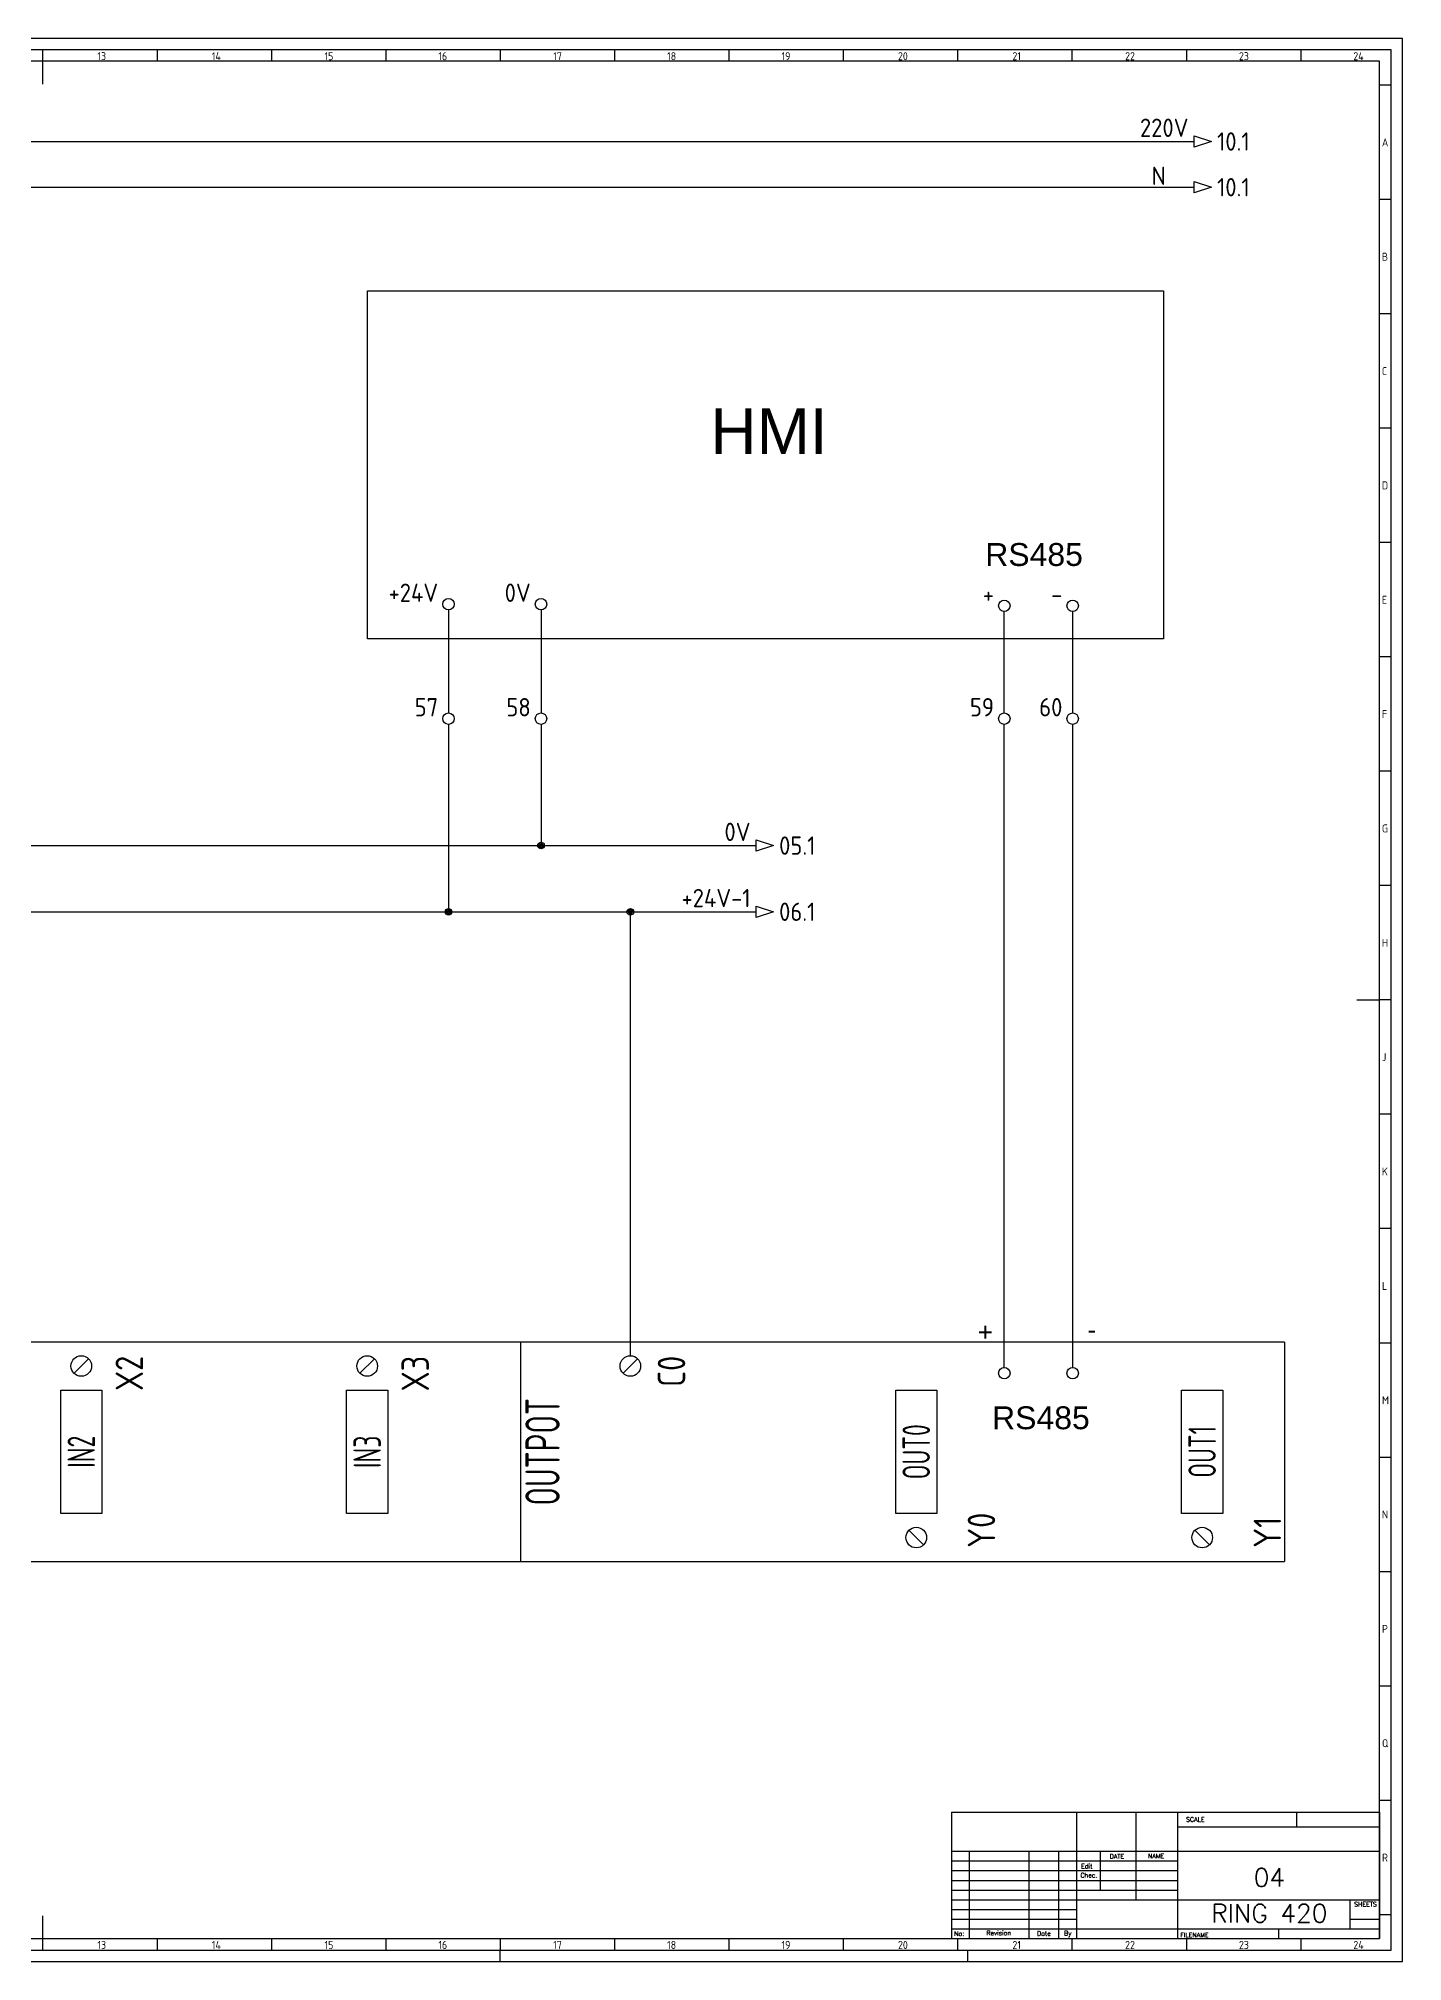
# Model space of a CAD drawing. Header units: millimetres. Extents: x 0 to 1189, y 5 to 846.
# Drawn here: x 593 to 1189, y 5 to 846 of the extents above; entities that cross this region are included whole.
import ezdxf
from ezdxf.enums import TextEntityAlignment as Align

# ---------------------------------------------------------------- set-up
doc = ezdxf.new("R2010")
doc.units = ezdxf.units.MM
doc.header["$LTSCALE"] = 12
for name, color, linetype in [('025', 1, 'Continuous'), ('035', 5, 'Continuous'), ('07', 7, 'Continuous'), ('MISC', 2, 'Continuous'), ('RED_2.5mm^2', 1, 'Continuous'), ('SYMS', 7, 'Continuous'), ('TAGS', 51, 'Continuous'), ('TERMS', 4, 'Continuous'), ('WIREREF', 61, 'Continuous'), ('XREF', 7, 'Continuous')]:
    doc.layers.add(name, color=color, linetype=linetype)
doc.styles.add('ISO Proportional', font='isocp.shx')
doc.styles.add('WD', font='romans.shx')
doc.styles.add('WD_IEC', font='isocp2.shx', dxfattribs={"width": 0.9, "height": 4})

# ---------------------------------------------------------------- blocks, each defined once
blk = doc.blocks.new('IEC_border_a0')
at = {"layer": '035', "color": 0}
for p, q in [((1189, 841), (0, 841)), ((594.5, 836), (594.5, 831)), ((644.5, 836), (644.5, 831)), ((694.5, 836), (694.5, 831)), ((744.5, 836), (744.5, 831)), ((794.5, 836), (794.5, 831)), ((844.5, 836), (844.5, 831)), ((894.5, 836), (894.5, 831)), ((944.5, 836), (944.5, 831)), ((994.5, 836), (994.5, 831)), ((1044.5, 836), (1044.5, 831)), ((1094.5, 836), (1094.5, 831)), ((1144.5, 836), (1144.5, 831)), ((1189, 0), (1189, 841)), ((1183.97, 820.54), (1178.98, 820.54)), ((1183.97, 770.54), (1178.98, 770.54)), ((1183.97, 720.54), (1178.98, 720.54)), ((1183.97, 670.54), (1178.98, 670.54)), ((1183.97, 620.54), (1178.98, 620.54)), ((1183.98, 570.5), (1179, 570.5)), ((1183.98, 520.5), (1178.98, 520.5)), ((1183.98, 470.5), (1179, 470.5)), ((1183.98, 420.5), (1179, 420.5)), ((1183.98, 420.5), (1179, 420.5)), ((1183.98, 370.5), (1179, 370.5)), ((1183.98, 320.5), (1179, 320.5)), ((1184, 270.46), (1179.02, 270.46)), ((1184, 270.46), (1179.02, 270.46)), ((1184, 220.46), (1179.02, 220.46)), ((1184, 170.46), (1179.02, 170.46)), ((1184, 120.46), (1179.02, 120.46)), ((1184, 70.46), (1179.02, 70.46)), ((1184.02, 20.42), (1179.03, 20.42)), ((594.5, 10), (594.5, 5)), ((644.5, 10), (644.5, 5)), ((694.5, 10), (694.5, 5)), ((744.5, 10), (744.5, 5)), ((744.5, 10), (744.5, 5)), ((794.5, 10), (794.5, 5)), ((844.5, 10), (844.5, 5)), ((894.5, 10), (894.5, 5)), ((944.5, 10), (944.5, 5)), ((994.5, 10), (994.5, 5)), ((1044.5, 10), (1044.5, 5)), ((1094.5, 10), (1094.5, 5)), ((1144.5, 10), (1144.5, 5)), ((0, 0), (1189, 0)), ((794.5, 0), (794.5, 5)), ((999, 0), (999, 5))]:
    blk.add_line(p, q, dxfattribs=at)
blk.add_lwpolyline([(10, 10), (1179, 10), (1179, 831), (10, 831)], close=True, dxfattribs=at)
at = {"layer": '07', "color": 0}
for p, q in [((594.5, 831), (594.5, 821)), ((1169, 420.5), (1179, 420.5)), ((594.5, 20), (594.5, 10))]:
    blk.add_line(p, q, dxfattribs=at)
blk.add_lwpolyline([(5, 5), (1184, 5), (1184, 836), (5, 836)], close=True, dxfattribs=at)
at = {"layer": '035', "color": 0, "style": 'ISO Proportional'}
for s, p in [('13', (618.42, 831.5)), ('14', (668.46, 831.5)), ('15', (717.72, 831.5)), ('16', (767.49, 831.5)), ('17', (817.72, 831.5)), ('18', (867.49, 831.5)), ('19', (917.49, 831.5)), ('20', (968.42, 831.5)), ('21', (1018.46, 831.5)), ('22', (1067.72, 831.5)), ('23', (1117.49, 831.5)), ('24', (1167.49, 831.5)), ('A', (1179.98, 793.79)), ('B', (1179.98, 743.79)), ('C', (1179.98, 693.79)), ('D', (1179.98, 643.79)), ('E', (1180, 593.75)), ('F', (1180, 543.75)), ('G', (1180, 493.75)), ('H', (1180, 443.75)), ('J', (1180, 393.75)), ('K', (1180, 343.75)), ('L', (1180.02, 293.72)), ('M', (1180.02, 243.72)), ('N', (1180.02, 193.72)), ('P', (1180.02, 143.72)), ('Q', (1180.02, 93.72)), ('R', (1180.03, 43.68)), ('13', (618.42, 5.5)), ('14', (668.46, 5.5)), ('15', (717.72, 5.5)), ('16', (767.49, 5.5)), ('17', (817.72, 5.5)), ('18', (867.49, 5.5)), ('19', (917.49, 5.5)), ('20', (968.42, 5.5)), ('21', (1018.46, 5.5)), ('22', (1067.72, 5.5)), ('23', (1117.49, 5.5)), ('24', (1167.49, 5.5))]:
    blk.add_text(s, height=3.5, dxfattribs=at).set_placement(p)
blk = doc.blocks.new('IEC_tblock_a0')
at = {"layer": '035'}
for p, q in [((-106.6, 55.25), (-106.6, 17)), ((-36.4, 55.25), (-36.4, 48.88)), ((-88.4, 48.88), (0, 48.88)), ((-187.2, 34), (-88.4, 34)), ((-179.4, 38.25), (-179.4, 0)), ((-153.4, 38.25), (-153.4, 0)), ((-140.4, 38.25), (-140.4, 0)), ((-122.2, 38.25), (-122.2, 21.25)), ((-187.2, 29.75), (-88.4, 29.75)), ((-187.2, 25.5), (-88.4, 25.5)), ((-187.2, 21.25), (-88.4, 21.25)), ((-187.2, 17), (-132.6, 17)), ((-187.2, 12.75), (-132.6, 12.75)), ((-187.2, 8.5), (-132.6, 8.5)), ((-13, 8.5), (0, 8.5)), ((-187.2, 4.25), (0, 4.25)), ((-44.2, 4.25), (-44.2, 0))]:
    blk.add_line(p, q, dxfattribs=at)
at = {"layer": '07'}
for p, q in [((-187.2, 55.25), (0, 55.25)), ((-187.2, 55.25), (-187.2, 0)), ((-132.6, 55.25), (-132.6, 0)), ((-88.4, 55.25), (-88.4, 0)), ((0, 55.25), (0, 0)), ((-187.2, 38.25), (0, 38.25)), ((-132.6, 17), (0, 17)), ((-13, 17), (-13, 4.25)), ((-187.2, 0), (0, 0))]:
    blk.add_line(p, q, dxfattribs=at)
at = {"style": 'WD'}
for tag, p in [('SCALE', (-69.88, 51.07)), ('SH', (-8.74, 10.06)), ('FILENAME', (-68.15, 0.8))]:
    blk.add_attdef(tag, p, '', height=2, dxfattribs=at)
for tag, height, p in [('PROJDESC', 5, (-45.9, 29.2)), ('CKDATE', 2, (-114.85, 26.58)), ('EDDATE', 2, (-114.97, 30.8)), ('CKBY', 2, (-97.88, 26.3)), ('EDBY', 2, (-98.02, 30.86)), ('DWGDESC', 5, (-44.85, 19.72)), ('DWGNO', 3.5, (-48.54, 9.46))]:
    blk.add_attdef(tag, text='', height=height, dxfattribs=at).set_placement(p, align=Align.CENTER)
at = {"style": 'WD', "flags": 1}
blk.add_attdef('WD_TB', (-120.95, 11.91), '', height=2, dxfattribs=at)
at = {"layer": '025', "style": 'WD'}
for s, p in [('SCALE', (-80.57, 51.13)), ('NAME', (-97.74, 35.14)), ('No:', (-183.81, 1.19)), ('Revision', (-166.53, 1.47)), ('Date', (-146.79, 1.28)), ('By', (-136.33, 1.37))]:
    blk.add_text(s, height=2, dxfattribs=at).set_placement(p, align=Align.CENTER)
for s, p in [('DATE', (-118, 35)), ('Chec.', (-130.82, 26.72)), ('Edit', (-130.55, 30.72)), ('SHEETS', (-11.17, 14.05)), ('FILENAME', (-87.18, 0.61))]:
    blk.add_text(s, height=2, dxfattribs=at).set_placement(p)
blk = doc.blocks.new('PLCIO_F85')
blk.add_line((517.04, 48), (517.04, -48))
at = {"layer": 'SYMS'}
for p, q in [((-48, 48), (-48, -48)), ((517.04, 48), (-48, 48)), ((-3.18, 34.32), (3.18, 40.68)), ((71.82, 34.32), (78.18, 40.68)), ((196.82, 34.32), (203.18, 40.68)), ((321.82, 34.32), (328.18, 40.68)), ((446.82, 34.32), (453.18, 40.68)), ((-9, -27), (-9, 27)), ((-9, 27), (9, 27)), ((9, 27), (9, -27)), ((66, -27), (66, 27)), ((66, 27), (84, 27)), ((84, 27), (84, -27)), ((191, -27), (191, 27)), ((191, 27), (209, 27)), ((209, 27), (209, -27)), ((316, -27), (316, 27)), ((316, 27), (334, 27)), ((334, 27), (334, -27)), ((441, -27), (441, 27)), ((441, 27), (459, 27)), ((459, 27), (459, -27)), ((9, -27), (-9, -27)), ((84, -27), (66, -27)), ((209, -27), (191, -27)), ((334, -27), (316, -27)), ((459, -27), (441, -27)), ((-48, -48), (517.04, -48))]:
    blk.add_line(p, q, dxfattribs=at)
for centre in [(0, 37.5), (75, 37.5), (200, 37.5), (325, 37.5), (450, 37.5)]:
    blk.add_circle(centre, 4.5, dxfattribs=at)
at = {"layer": 'SYMS', "style": 'WD_IEC', "width": 0.9}
for tag, p in [('TERMDESC02', (81.25, 60)), ('TERMDESC03', (206.25, 60)), ('TERMDESC04', (331.25, 60)), ('TERMDESC05', (456.25, 60)), ('TERMDESC01', (6.25, 60))]:
    blk.add_attdef(tag, text='', height=12, rotation=90, dxfattribs=at).set_placement(p, align=Align.TOP_LEFT)
at = {"layer": 'SYMS', "style": 'WD_IEC', "width": 0.9, "flags": 1}
for tag, p in [('X2TERM01', (0, 42)), ('X2TERM02', (75, 42)), ('X2TERM03', (200, 42)), ('X2TERM04', (325, 42)), ('X2TERM05', (450, 42))]:
    blk.add_attdef(tag, text='', height=1.92, rotation=90, dxfattribs=at).set_placement(p, align=Align.RIGHT)
at = {"layer": 'SYMS', "style": 'WD_IEC', "width": 0.9}
for tag, p in [('TERM01', (15, 42)), ('TERM02', (90, 42)), ('TERM03', (215, 42)), ('TERM04', (340, 42)), ('TERM05', (465, 42))]:
    blk.add_attdef(tag, text='', height=12, rotation=90, dxfattribs=at).set_placement(p, align=Align.TOP_RIGHT)
at = {"layer": 'SYMS', "style": 'WD_IEC'}
for tag, width, p in [('LINE1', 0.9, (-87, 0)), ('LINE2', 0.9, (-69, 0)), ('DESC', 0.9, (-50.84, 0)), ('INST', 0.8, (-159, 0)), ('LOC', 0.8, (-141, 0)), ('MFG', 0.8, (-123, 0)), ('CAT', 0.8, (-105, 0)), ('TAG', 0.9, (-30.87, 0))]:
    blk.add_attdef(tag, text='', height=15, rotation=90, dxfattribs=dict(at, width=width)).set_placement(p, align=Align.CENTER)
at = {"layer": 'SYMS', "style": 'WD_IEC', "width": 0.7}
for tag, p in [('TAGA02', (75, 0)), ('TAGA03', (200, 0)), ('TAGA04', (325, 0)), ('TAGA05', (450, 0)), ('TAGA01', (0, 0))]:
    blk.add_attdef(tag, text='', height=12, rotation=90, dxfattribs=at).set_placement(p, align=Align.MIDDLE_CENTER)
at = {"layer": 'SYMS', "linetype": 'Continuous', "style": 'WD_IEC', "width": 0.9, "flags": 9}
blk.add_attdef('ASSYCODE', text='', height=1.92, rotation=90, dxfattribs=at).set_placement((-102.85, -22.08), align=Align.CENTER)
at = {"layer": 'SYMS', "style": 'WD_IEC', "width": 0.9}
for tag, p in [('DESCA01', (-9, -111)), ('DESCB01', (9, -111)), ('DESCC01', (27, -111)), ('DESCD01', (45, -111)), ('DESCE01', (63, -111)), ('DESCA02', (66, -111)), ('DESCB02', (84, -111)), ('DESCC02', (102, -111)), ('DESCD02', (120, -111)), ('DESCE02', (138, -111)), ('DESCA03', (191, -111)), ('DESCB03', (209, -111)), ('DESCC03', (227, -111)), ('DESCD03', (245, -111)), ('DESCE03', (263, -111)), ('DESCA04', (316, -111)), ('DESCB04', (334, -111)), ('DESCC04', (352, -111)), ('DESCD04', (370, -111)), ('DESCE04', (388, -111)), ('DESCA05', (441, -111)), ('DESCB05', (459, -111)), ('DESCC05', (477, -111)), ('DESCD05', (495, -111)), ('DESCE05', (513, -111))]:
    blk.add_attdef(tag, text='', height=15, rotation=90, dxfattribs=at).set_placement(p, align=Align.RIGHT)
blk = doc.blocks.new('PLCIO_22FA')
blk.add_line((286, 48), (286, -48))
at = {"layer": 'SYMS'}
for p, q in [((-48, 48), (-48, -48)), ((286, 48), (-48, 48)), ((-3.18, 34.32), (3.18, 40.68)), ((116, -27), (116, 27)), ((116, 27), (134, 27)), ((134, 27), (134, -27)), ((241, -27), (241, 27)), ((241, 27), (259, 27)), ((259, 27), (259, -27)), ((134, -27), (116, -27)), ((259, -27), (241, -27)), ((121.82, -34.32), (128.18, -40.68)), ((246.82, -34.32), (253.18, -40.68)), ((-48, -48), (286, -48))]:
    blk.add_line(p, q, dxfattribs=at)
for centre in [(0, 37.5), (125, -37.5), (250, -37.5)]:
    blk.add_circle(centre, 4.5, dxfattribs=at)
at = {"layer": 'SYMS', "style": 'WD_IEC', "width": 0.9}
for tag, p in [('TERMDESC01', (6, 60)), ('TERM02', (147.5, -42)), ('TERM03', (272.5, -42))]:
    blk.add_attdef(tag, text='', height=12, rotation=90, dxfattribs=at).set_placement(p, align=Align.TOP_LEFT)
for tag, p in [('DESCA02', (116, 66)), ('DESCB02', (134, 66)), ('DESCC02', (152, 66)), ('DESCD02', (170, 66)), ('DESCE02', (188, 66)), ('DESCA03', (241, 66)), ('DESCB03', (259, 66)), ('DESCC03', (277, 66)), ('DESCD03', (295, 66)), ('DESCE03', (313, 66))]:
    blk.add_attdef(tag, p, '', height=15, rotation=90, dxfattribs=at)
at = {"layer": 'SYMS', "style": 'WD_IEC', "width": 0.9, "flags": 1}
for tag, p in [('X2TERM01', (0, 42)), ('X8TERM02', (125, -42)), ('X8TERM03', (250, -42))]:
    blk.add_attdef(tag, text='', height=1.92, rotation=90, dxfattribs=at).set_placement(p, align=Align.RIGHT)
at = {"layer": 'SYMS', "style": 'WD_IEC', "width": 0.9}
for tag, p in [('TERM01', (12, 42)), ('TERMDESC02', (131, -60)), ('TERMDESC03', (256, -60))]:
    blk.add_attdef(tag, text='', height=12, rotation=90, dxfattribs=at).set_placement(p, align=Align.TOP_RIGHT)
at = {"layer": 'SYMS', "style": 'WD_IEC'}
for tag, width, p in [('LINE1', 0.9, (-87, 0)), ('LINE2', 0.9, (-69, 0)), ('DESC', 0.9, (-50.84, 0)), ('INST', 0.8, (-159, 0)), ('LOC', 0.8, (-141, 0)), ('MFG', 0.8, (-123, 0)), ('CAT', 0.8, (-105, 0)), ('TAG', 0.7, (-30.87, 0))]:
    blk.add_attdef(tag, text='', height=15, rotation=90, dxfattribs=dict(at, width=width)).set_placement(p, align=Align.CENTER)
at = {"layer": 'SYMS', "style": 'WD_IEC', "width": 0.7}
for tag, p in [('TAGA02', (125, 0)), ('TAGA03', (250, 0))]:
    blk.add_attdef(tag, text='', height=12, rotation=90, dxfattribs=at).set_placement(p, align=Align.MIDDLE_CENTER)
at = {"layer": 'SYMS', "linetype": 'Continuous', "style": 'WD_IEC', "width": 0.9, "flags": 9}
blk.add_attdef('ASSYCODE', text='', height=1.92, rotation=90, dxfattribs=at).set_placement((-102.85, -22.08), align=Align.CENTER)
blk = doc.blocks.new('HA1S1')
blk.add_lwpolyline([(0, 1.25), (3.75, 0), (0, -1.25)], close=True)
at = {"style": 'WD_IEC'}
for tag, height, flags, p in [('WIRENO', 2.5, 8, (-1.25, 1)), ('SIGCODE', 1, 1, (5, 1.8))]:
    blk.add_attdef(tag, text='', height=height, dxfattribs=dict(at, flags=flags)).set_placement(p, align=Align.RIGHT)
at = {"style": 'WD_IEC', "flags": 1}
blk.add_attdef('X4TERM01', (0, 0), '', height=0.32, dxfattribs=at)
at = {"style": 'WD_IEC'}
blk.add_attdef('XREF', text='', height=2.5, dxfattribs=at).set_placement((5, 0), align=Align.MIDDLE_LEFT)
blk.add_attdef('DESC1', text='', height=2.5, dxfattribs=at).set_placement((-1.25, -1), align=Align.TOP_RIGHT)
blk = doc.blocks.new('WDDOT')
for radius in [0.72, 0.449, 0.223]:
    blk.add_circle((0, 0), radius)
blk = doc.blocks.new('VT0_02')
blk.add_circle((0, 0), 1.25)
at = {"style": 'WD_IEC'}
blk.add_attdef('TAG1', text='', height=2.5, dxfattribs=at).set_placement((-0.5, 1.75), align=Align.RIGHT)
at = {"style": 'WD_IEC', "flags": 1}
for tag, p in [('X4TERM01', (-1.25, 0)), ('X2TERM01', (0, 1.25)), ('X1TERM01', (1.25, 0)), ('X8TERM01', (0, -1.25))]:
    blk.add_attdef(tag, p, '', height=0.32, dxfattribs=at)
blk = doc.blocks.new('VT0002')
blk.add_circle((0, 0), 1.25)
at = {"style": 'WD_IEC'}
for tag, p in [('INST', (-2.25, 6.5)), ('LOC', (-2.25, 3.5)), ('DESC1', (-2.25, -6.25)), ('DESC2', (-2.25, -9.25)), ('DESC3', (-2.25, -12.25))]:
    blk.add_attdef(tag, text='', height=2.5, dxfattribs=at).set_placement(p, align=Align.RIGHT)
at = {"style": 'WD_IEC', "flags": 1}
for tag, p, height in [('ASSYCODE', (2.75, 10.75), 1), ('CATDESC', (2.75, 9.25), 1), ('MFG', (2.75, 7.25), 1.5), ('CAT', (2.75, 4.75), 1.5), ('X4PIN01', (-1.25, 1), 0.25), ('X4TERM01', (-1.25, 0), 0.25), ('X4TERMDESC01', (-1.25, 0.5), 0.4), ('STRIPSEQ', (0, 0), 0.025), ('X2PIN01', (0, 2.25), 0.25), ('X2TERM01', (0, 1.25), 0.25), ('X8PIN01', (0, -0.25), 0.25), ('X2TERMDESC01', (0, 1.75), 0.4), ('X1PIN01', (1.25, 1), 0.25), ('X1TERM01', (1.25, 0), 0.25), ('X1TERMDESC01', (1.25, 0.5), 0.4), ('LINKTERM', (0, -0.04), 0.025), ('X8TERM01', (0, -1.25), 0.25), ('X8TERMDESC01', (0, -0.75), 0.4)]:
    blk.add_attdef(tag, p, '', height=height, dxfattribs=at)
at = {"style": 'WD_IEC', "flags": 8}
for tag, height, p in [('TAGSTRIP', 2.5, (-2.25, 0.5)), ('TERM01', 2, (-2.25, -3.25))]:
    blk.add_attdef(tag, text='', height=height, dxfattribs=at).set_placement(p, align=Align.RIGHT)

msp = doc.modelspace()

# ---------------------------------------------------------------- linework, layer by layer
msp.add_lwpolyline([(736.57, 735.55), (1084.44, 735.55), (1084.44, 583.31), (736.57, 583.31)], close=True)
at = {"layer": 'RED_2.5mm^2'}
for p, q in [((63.35, 800.88), (1097.92, 800.88)), ((63.35, 780.88), (1097.92, 780.88)), ((771.9, 596.04), (771.9, 550.98)), ((812.37, 596.04), (812.37, 550.98)), ((1014.9, 550.98), (1014.9, 595.35)), ((1044.8, 550.98), (1044.8, 595.35)), ((771.9, 545.98), (771.9, 464.02)), ((812.37, 545.98), (812.37, 492.96)), ((1014.9, 264.73), (1014.9, 545.98)), ((1044.8, 264.73), (1044.8, 545.98)), ((86.26, 492.96), (906.46, 492.96)), ((86.35, 464.02), (906.46, 464.02)), ((851.42, 269.86), (851.42, 464.02))]:
    msp.add_line(p, q, dxfattribs=at)

# ---------------------------------------------------------------- block references
msp.add_blockref('IEC_border_a0', (0, 4.94))
ref = msp.add_blockref('IEC_tblock_a0', (1179, 14.94))
ref.add_attrib('DWGDESC', 'RING 420', dxfattribs={"height": 8, "style": 'WD'}).set_placement((1130.79, 22.04), align=Align.CENTER)
ref.add_attrib('PROJDESC', '04', dxfattribs={"height": 8, "style": 'WD'}).set_placement((1130.78, 37.7), align=Align.CENTER)
at = {"layer": 'SYMS'}
ref = msp.add_blockref('HA1S1', (1097.92, 800.88), dxfattribs=dict(at, xscale=2, yscale=2, zscale=2))
ref.add_attrib('XREF', '10.1', dxfattribs={"layer": 'XREF', "height": 8, "style": 'WD_IEC'}).set_placement((1107.92, 800.88), align=Align.MIDDLE_LEFT)
ref.add_attrib('WIRENO', '220V', dxfattribs={"layer": 'WIREREF', "height": 8, "style": 'WD_IEC', "flags": 8}).set_placement((1095.42, 802.88), align=Align.RIGHT)
ref = msp.add_blockref('HA1S1', (1097.92, 780.88), dxfattribs=dict(at, xscale=2, yscale=2, zscale=2))
ref.add_attrib('XREF', '10.1', dxfattribs={"layer": 'XREF', "height": 8, "style": 'WD_IEC'}).set_placement((1107.92, 780.88), align=Align.MIDDLE_LEFT)
ref.add_attrib('WIRENO', 'N', dxfattribs={"layer": 'WIREREF', "height": 8, "style": 'WD_IEC', "flags": 8}).set_placement((1085.5, 781.86), align=Align.RIGHT)
ref = msp.add_blockref('VT0002', (771.9, 598.54), dxfattribs=dict(at, xscale=2, yscale=2, zscale=2))
ref.add_attrib('TAGSTRIP', '+24V', dxfattribs={"layer": 'TAGS', "height": 8, "style": 'WD_IEC', "flags": 8}).set_placement((767.4, 599.54), align=Align.RIGHT)
ref = msp.add_blockref('VT0002', (812.37, 598.54), dxfattribs=dict(at, xscale=2, yscale=2, zscale=2))
ref.add_attrib('TAGSTRIP', '0V', dxfattribs={"layer": 'TAGS', "height": 8, "style": 'WD_IEC', "flags": 8}).set_placement((807.87, 599.54), align=Align.RIGHT)
ref = msp.add_blockref('VT0002', (1014.9, 597.85), dxfattribs=dict(at, xscale=2, yscale=2, zscale=2))
ref.add_attrib('TAGSTRIP', '+', dxfattribs={"layer": 'TAGS', "height": 8, "style": 'WD_IEC', "flags": 8}).set_placement((1010.4, 598.85), align=Align.RIGHT)
ref = msp.add_blockref('VT0002', (1044.8, 597.85), dxfattribs=dict(at, xscale=2, yscale=2, zscale=2))
ref.add_attrib('TAGSTRIP', '-', dxfattribs={"layer": 'TAGS', "height": 8, "style": 'WD_IEC', "flags": 8}).set_placement((1040.3, 598.85), align=Align.RIGHT)
ref = msp.add_blockref('VT0002', (771.9, 548.48), dxfattribs=dict(at, xscale=2, yscale=2, zscale=2))
ref.add_attrib('TAGSTRIP', '57', dxfattribs={"layer": 'TAGS', "height": 8, "style": 'WD_IEC', "flags": 8}).set_placement((767.4, 549.48), align=Align.RIGHT)
ref = msp.add_blockref('VT0002', (812.37, 548.48), dxfattribs=dict(at, xscale=2, yscale=2, zscale=2))
ref.add_attrib('TAGSTRIP', '58', dxfattribs={"layer": 'TAGS', "height": 8, "style": 'WD_IEC', "flags": 8}).set_placement((807.87, 549.48), align=Align.RIGHT)
ref = msp.add_blockref('VT0002', (1014.9, 548.48), dxfattribs=dict(at, xscale=2, yscale=2, zscale=2))
ref.add_attrib('TAGSTRIP', '59', dxfattribs={"layer": 'TAGS', "height": 8, "style": 'WD_IEC', "flags": 8}).set_placement((1010.4, 549.48), align=Align.RIGHT)
ref = msp.add_blockref('VT0002', (1044.8, 548.48), dxfattribs=dict(at, xscale=2, yscale=2, zscale=2))
ref.add_attrib('TAGSTRIP', '60', dxfattribs={"layer": 'TAGS', "height": 8, "style": 'WD_IEC', "flags": 8}).set_placement((1040.3, 549.48), align=Align.RIGHT)
ref = msp.add_blockref('HA1S1', (906.46, 492.96), dxfattribs=dict(at, xscale=2, yscale=2, zscale=2))
ref.add_attrib('XREF', '05.1', dxfattribs={"layer": 'XREF', "height": 8, "style": 'WD_IEC'}).set_placement((916.46, 492.96), align=Align.MIDDLE_LEFT)
ref.add_attrib('WIRENO', '0V', dxfattribs={"layer": 'WIREREF', "height": 8, "style": 'WD_IEC', "flags": 8}).set_placement((903.96, 494.96), align=Align.RIGHT)
at = {"layer": 'SYMS', "xscale": 2, "yscale": 2, "zscale": 2}
for p in [(812.37, 492.96), (771.9, 464.02), (851.42, 464.02)]:
    msp.add_blockref('WDDOT', p, dxfattribs=at)
at = {"layer": 'SYMS'}
ref = msp.add_blockref('HA1S1', (906.46, 464.02), dxfattribs=dict(at, xscale=2, yscale=2, zscale=2))
ref.add_attrib('XREF', '06.1', dxfattribs={"layer": 'XREF', "height": 8, "style": 'WD_IEC'}).set_placement((916.46, 464.02), align=Align.MIDDLE_LEFT)
ref.add_attrib('WIRENO', '+24V-1', dxfattribs={"layer": 'WIREREF', "height": 8, "style": 'WD_IEC', "flags": 8}).set_placement((903.96, 466.02), align=Align.RIGHT)
at = {"layer": 'SYMS', "color": 0}
ref = msp.add_blockref('PLCIO_F85', (286.38, 227.86), dxfattribs=at)
ref.add_attrib('TERM01', 'S/S', dxfattribs={"layer": 'TERMS', "height": 12, "rotation": 90, "style": 'WD_IEC', "width": 0.9}).set_placement((301.38, 269.86), align=Align.TOP_RIGHT)
ref.add_attrib('TAGA01', 'S/S', dxfattribs={"layer": 'TAGS', "height": 12, "rotation": 90, "style": 'WD_IEC', "width": 0.7}).set_placement((286.38, 227.86), align=Align.MIDDLE_CENTER)
ref.add_attrib('TAG', 'INPUT', dxfattribs={"layer": 'TAGS', "height": 15, "rotation": 90, "style": 'WD_IEC', "width": 0.9}).set_placement((255.51, 227.86), align=Align.CENTER)
ref.add_attrib('CAT', 'DVP 10SX', dxfattribs={"layer": 'MISC', "height": 15, "rotation": 90, "style": 'WD_IEC', "width": 0.8}).set_placement((232.22, 229.09), align=Align.CENTER)
ref.add_attrib('MFG', 'DELTA', dxfattribs={"layer": 'MISC', "height": 15, "rotation": 90, "style": 'WD_IEC', "width": 0.8}).set_placement((214.22, 229.09), align=Align.CENTER)
ref.add_attrib('TERM02', 'X0', dxfattribs={"layer": 'TERMS', "height": 12, "rotation": 90, "style": 'WD_IEC', "width": 0.9}).set_placement((376.38, 269.86), align=Align.TOP_RIGHT)
ref.add_attrib('TAGA02', 'IN0', dxfattribs={"layer": 'TAGS', "height": 12, "rotation": 90, "style": 'WD_IEC', "width": 0.7}).set_placement((361.38, 227.86), align=Align.MIDDLE_CENTER)
ref.add_attrib('TERM03', 'X1', dxfattribs={"layer": 'TERMS', "height": 12, "rotation": 90, "style": 'WD_IEC', "width": 0.9}).set_placement((501.38, 269.86), align=Align.TOP_RIGHT)
ref.add_attrib('TAGA03', 'IN1', dxfattribs={"layer": 'TAGS', "height": 12, "rotation": 90, "style": 'WD_IEC', "width": 0.7}).set_placement((486.38, 227.86), align=Align.MIDDLE_CENTER)
ref.add_attrib('TERM04', 'X2', dxfattribs={"layer": 'TERMS', "height": 12, "rotation": 90, "style": 'WD_IEC', "width": 0.9}).set_placement((626.38, 269.86), align=Align.TOP_RIGHT)
ref.add_attrib('TAGA04', 'IN2', dxfattribs={"layer": 'TAGS', "height": 12, "rotation": 90, "style": 'WD_IEC', "width": 0.7}).set_placement((611.38, 227.86), align=Align.MIDDLE_CENTER)
ref.add_attrib('TERM05', 'X3', dxfattribs={"layer": 'TERMS', "height": 12, "rotation": 90, "style": 'WD_IEC', "width": 0.9}).set_placement((751.38, 269.86), align=Align.TOP_RIGHT)
ref.add_attrib('TAGA05', 'IN3', dxfattribs={"layer": 'TAGS', "height": 12, "rotation": 90, "style": 'WD_IEC', "width": 0.7}).set_placement((736.38, 227.86), align=Align.MIDDLE_CENTER)
at = {"layer": 'SYMS'}
ref = msp.add_blockref('PLCIO_22FA', (851.42, 227.86), dxfattribs=at)
ref.add_attrib('TERM01', 'C0', dxfattribs={"layer": 'TERMS', "height": 12, "rotation": 90, "style": 'WD_IEC', "width": 0.9}).set_placement((863.42, 269.86), align=Align.TOP_RIGHT)
ref.add_attrib('TAG', 'OUTPOT', dxfattribs={"layer": 'TAGS', "height": 15, "rotation": 90, "style": 'WD_IEC', "width": 0.7}).set_placement((820.55, 227.86), align=Align.CENTER)
ref.add_attrib('TERM02', 'Y0', dxfattribs={"layer": 'TERMS', "height": 12, "rotation": 90, "style": 'WD_IEC', "width": 0.9}).set_placement((998.92, 185.86), align=Align.TOP_LEFT)
ref.add_attrib('TAGA02', 'OUT0', dxfattribs={"layer": 'TAGS', "height": 12, "rotation": 90, "style": 'WD_IEC', "width": 0.7}).set_placement((976.42, 227.86), align=Align.MIDDLE_CENTER)
ref.add_attrib('TERM03', 'Y1', dxfattribs={"layer": 'TERMS', "height": 12, "rotation": 90, "style": 'WD_IEC', "width": 0.9}).set_placement((1123.92, 185.86), align=Align.TOP_LEFT)
ref.add_attrib('TAGA03', 'OUT1', dxfattribs={"layer": 'TAGS', "height": 12, "rotation": 90, "style": 'WD_IEC', "width": 0.7}).set_placement((1101.42, 227.86), align=Align.MIDDLE_CENTER)
at = {"layer": 'SYMS', "color": 0, "xscale": 2, "yscale": 2, "zscale": 2}
for p in [(1014.9, 262.23), (1044.8, 262.23)]:
    msp.add_blockref('VT0_02', p, dxfattribs=at)

# ---------------------------------------------------------------- texts
at = {"color": 0, "attachment_point": 1}
for s, width, gutter_width, heights, insert, char_height in [('\\pxqc;{\\f@Arial Unicode MS|b0|i0|c0|p34;\\P\\pq*;  \\H2x;HMI}', 82.379, 90.22, [36.72], (878.68, 700.92), 10), ('\\pxqc;{\\f@Arial Unicode MS|b0|i0|c0|p34;\\P\\pq*;  RS485}', 152.0004, 90.22, [122.17], (998.8, 641.93), 10), ('\\W1;{\\fArial|b0|i0|c0|p34;  +}', 4.287, 12.5, [0], (1003.36, 284.28), 8), ('\\W1;{\\fArial|b0|i0|c0|p34;  -}', 4.287, 12.5, [0], (1051.29, 285.28), 8), ('\\pxqc;{\\f@Arial Unicode MS|b0|i0|c0|p34;\\P\\pq*;  RS485}', 152.0004, 90.22, [122.17], (1001.8, 264.4), 10)]:
    msp.add_mtext_dynamic_manual_height_columns(s, width=width, gutter_width=gutter_width, heights=heights, dxfattribs=dict(at, insert=insert, char_height=char_height))

doc.saveas('drawing.dxf')
